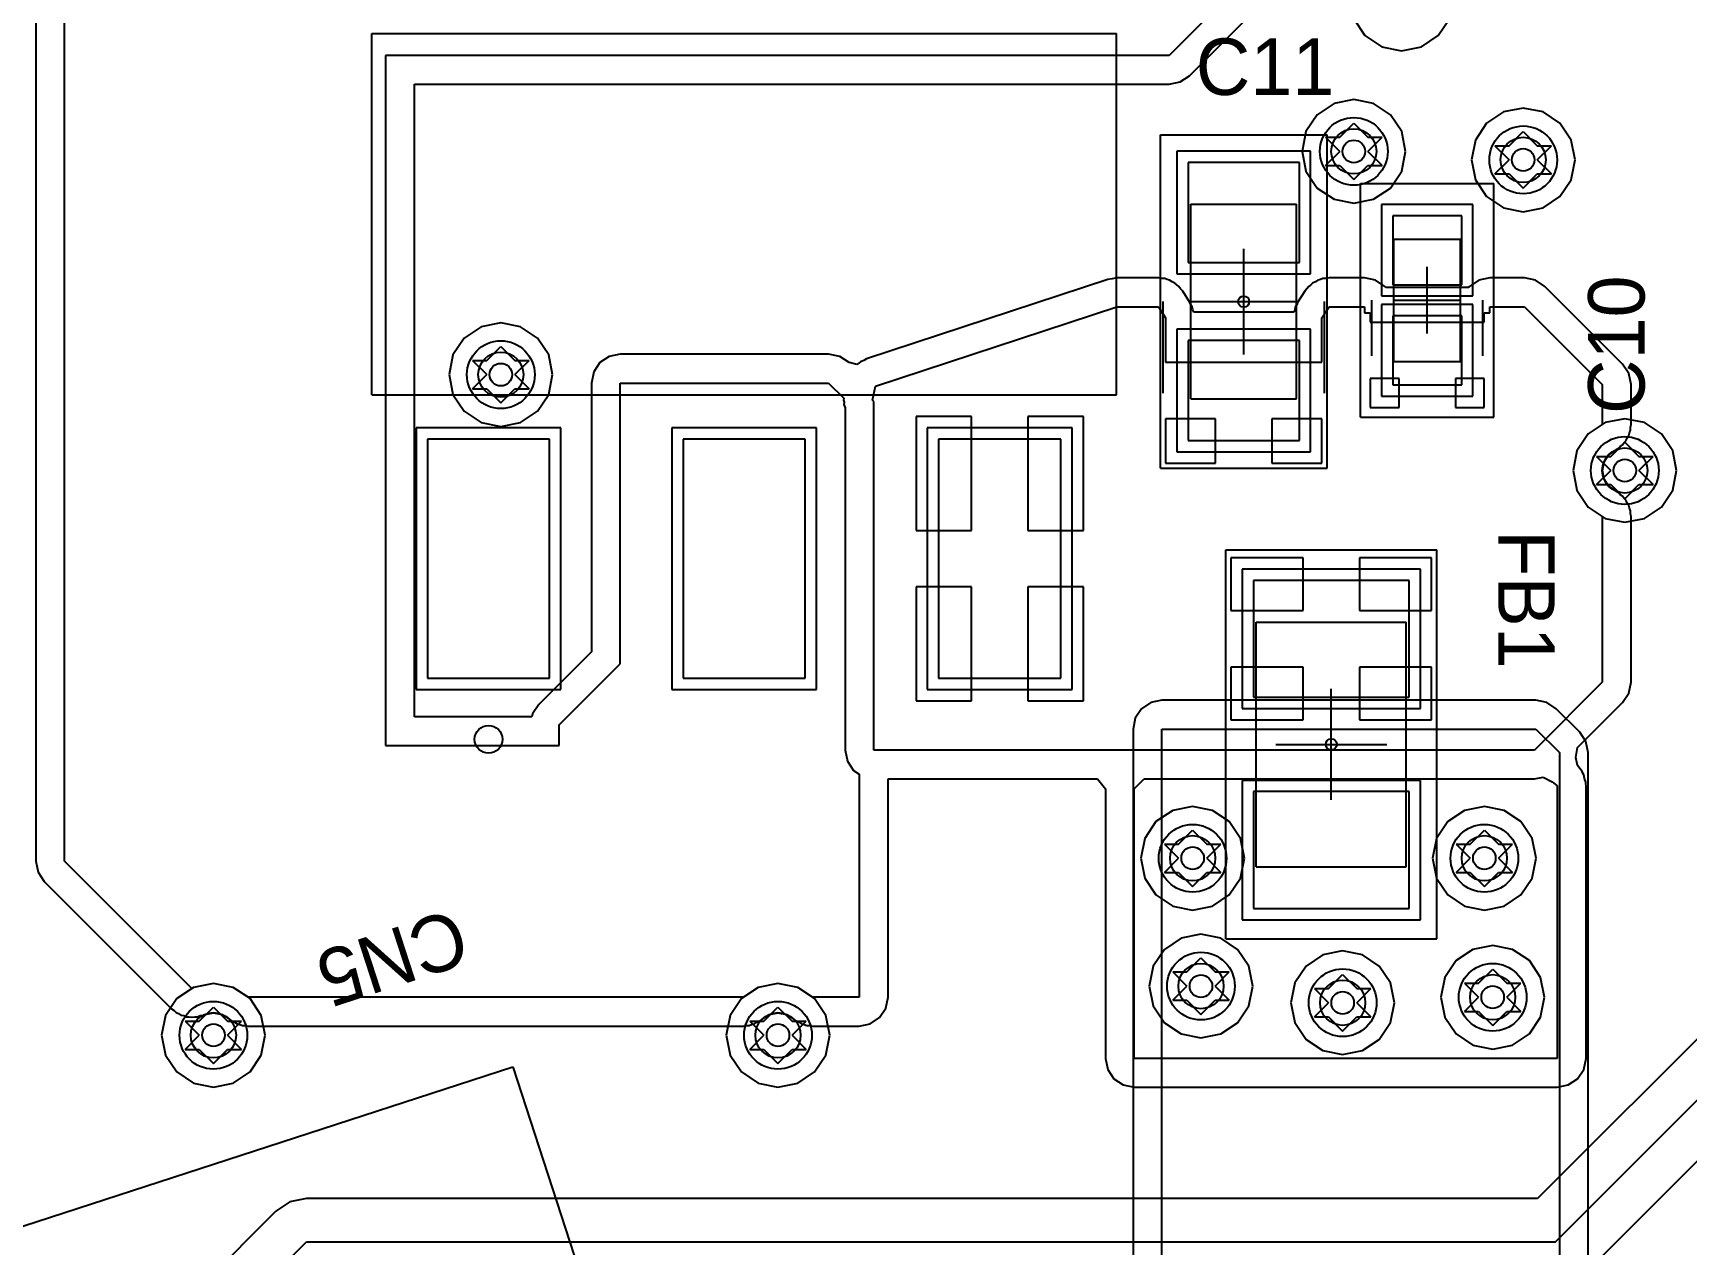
# Model space of a CAD drawing. Header units: millimetres. Extents: x 7.3 to 18.4, y 2.4 to 9.4.
# Drawn here: x 8.136 to 8.722, y 3.726 to 4.155 of the extents above; entities that cross this region are included whole.
import ezdxf

# ---------------------------------------------------------------- set-up
doc = ezdxf.new("R2010")
doc.units = ezdxf.units.MM
doc.header["$MEASUREMENT"] = 0
for name, color, linetype in [('BottomLayer', 5, 'Continuous'), ('BottomSolder', 6, 'Continuous'), ('DrillDrawing', 1, 'Continuous'), ('Mechanical1', 6, 'Continuous'), ('Mechanical13', 56, 'Continuous'), ('Mechanical15', 56, 'Continuous'), ('MidLayer1', 16, 'Continuous'), ('MidLayer2', 76, 'Continuous'), ('MultiLayer', 9, 'Continuous'), ('TopLayer', 1, 'Continuous'), ('TopOverlay', 2, 'Continuous'), ('TopPaste', 8, 'Continuous'), ('TopSolder', 216, 'Continuous'), ('ViaHoleLayer', 16, 'Continuous')]:
    doc.layers.add(name, color=color, linetype=linetype)

msp = doc.modelspace()

# ---------------------------------------------------------------- linework, layer by layer
at = {"layer": 'BottomLayer'}
for p, q in [((8.53987, 3.87963), (8.53391, 3.87565)), ((8.54689, 3.88103), (8.53987, 3.87963)), ((8.55391, 3.87963), (8.54689, 3.88103)), ((8.55987, 3.87565), (8.55391, 3.87963)), ((8.64321, 3.87963), (8.63726, 3.87565)), ((8.65024, 3.88103), (8.64321, 3.87963)), ((8.65726, 3.87963), (8.65024, 3.88103)), ((8.66321, 3.87565), (8.65726, 3.87963)), ((8.53391, 3.87565), (8.52993, 3.8697)), ((8.56385, 3.8697), (8.55987, 3.87565)), ((8.63726, 3.87565), (8.63328, 3.8697)), ((8.66719, 3.8697), (8.66321, 3.87565)), ((8.52993, 3.8697), (8.52854, 3.86268)), ((8.56524, 3.86268), (8.56385, 3.8697)), ((8.63328, 3.8697), (8.63188, 3.86268)), ((8.66859, 3.86268), (8.66719, 3.8697)), ((8.52854, 3.86268), (8.52993, 3.85565)), ((8.56385, 3.85565), (8.56524, 3.86268)), ((8.63188, 3.86268), (8.63328, 3.85565)), ((8.66719, 3.85565), (8.66859, 3.86268)), ((8.52993, 3.85565), (8.53391, 3.8497)), ((8.55987, 3.8497), (8.56385, 3.85565)), ((8.63328, 3.85565), (8.63726, 3.8497)), ((8.66321, 3.8497), (8.66719, 3.85565)), ((8.53391, 3.8497), (8.53987, 3.84572)), ((8.55391, 3.84572), (8.55987, 3.8497)), ((8.63726, 3.8497), (8.64321, 3.84572)), ((8.65726, 3.84572), (8.66321, 3.8497)), ((8.53987, 3.84572), (8.54689, 3.84432)), ((8.54689, 3.84432), (8.55391, 3.84572)), ((8.64321, 3.84572), (8.65024, 3.84432)), ((8.65024, 3.84432), (8.65726, 3.84572)), ((8.54282, 3.83436), (8.53687, 3.83038)), ((8.54984, 3.83575), (8.54282, 3.83436)), ((8.55687, 3.83436), (8.54984, 3.83575)), ((8.56282, 3.83038), (8.55687, 3.83436)), ((8.65319, 3.83182), (8.64617, 3.83042)), ((8.66021, 3.83042), (8.65319, 3.83182)), ((8.53687, 3.83038), (8.53289, 3.82442)), ((8.5668, 3.82442), (8.56282, 3.83038)), ((8.59302, 3.82845), (8.58706, 3.82447)), ((8.60004, 3.82985), (8.59302, 3.82845)), ((8.60706, 3.82845), (8.60004, 3.82985)), ((8.61302, 3.82447), (8.60706, 3.82845)), ((8.64021, 3.82644), (8.63623, 3.82049)), ((8.64617, 3.83042), (8.64021, 3.82644)), ((8.66617, 3.82644), (8.66021, 3.83042)), ((8.67014, 3.82049), (8.66617, 3.82644)), ((8.53289, 3.82442), (8.53149, 3.8174)), ((8.5682, 3.8174), (8.5668, 3.82442)), ((8.58706, 3.82447), (8.58308, 3.81852)), ((8.61699, 3.81852), (8.61302, 3.82447)), ((8.63623, 3.82049), (8.63484, 3.81346)), ((8.67154, 3.81346), (8.67014, 3.82049)), ((8.53149, 3.8174), (8.53289, 3.81038)), ((8.5668, 3.81038), (8.5682, 3.8174)), ((8.58308, 3.81852), (8.58169, 3.8115)), ((8.61839, 3.8115), (8.61699, 3.81852)), ((8.53289, 3.81038), (8.53687, 3.80442)), ((8.56282, 3.80442), (8.5668, 3.81038)), ((8.58169, 3.8115), (8.58308, 3.80447)), ((8.61699, 3.80447), (8.61839, 3.8115)), ((8.63484, 3.81346), (8.63623, 3.80644)), ((8.67014, 3.80644), (8.67154, 3.81346)), ((8.53687, 3.80442), (8.54282, 3.80045)), ((8.55687, 3.80045), (8.56282, 3.80442)), ((8.58308, 3.80447), (8.58706, 3.79852)), ((8.61302, 3.79852), (8.61699, 3.80447)), ((8.63623, 3.80644), (8.64021, 3.80049)), ((8.66617, 3.80049), (8.67014, 3.80644)), ((8.54282, 3.80045), (8.54984, 3.79905)), ((8.54984, 3.79905), (8.55687, 3.80045)), ((8.58706, 3.79852), (8.59302, 3.79454)), ((8.60706, 3.79454), (8.61302, 3.79852)), ((8.64021, 3.80049), (8.64617, 3.79651)), ((8.66021, 3.79651), (8.66617, 3.80049)), ((8.59302, 3.79454), (8.60004, 3.79314)), ((8.60004, 3.79314), (8.60706, 3.79454)), ((8.64617, 3.79651), (8.65319, 3.79511)), ((8.65319, 3.79511), (8.66021, 3.79651))]:
    msp.add_line(p, q, dxfattribs=at)
for centre in [(8.604, 4.113), (8.664, 4.11), (8.30181, 4.03394), (8.7, 4), (8.54689, 3.86268), (8.65024, 3.86268), (8.54984, 3.8174), (8.65319, 3.81346), (8.60004, 3.8115), (8.2, 3.8), (8.4, 3.8)]:
    msp.add_circle(centre, 0.008, dxfattribs=at)
at = {"layer": 'BottomSolder'}
for centre in [(8.604, 4.113), (8.664, 4.11), (8.30181, 4.03394), (8.7, 4), (8.54689, 3.86268), (8.65024, 3.86268), (8.54984, 3.8174), (8.60004, 3.8115), (8.65319, 3.81346), (8.2, 3.8), (8.4, 3.8)]:
    msp.add_circle(centre, 0.012, dxfattribs=at)
at = {"layer": 'DrillDrawing'}
for p, q in [((8.599, 4.118), (8.604, 4.123)), ((8.604, 4.123), (8.609, 4.118)), ((8.659, 4.115), (8.664, 4.12)), ((8.664, 4.12), (8.669, 4.115)), ((8.594, 4.118), (8.599, 4.113)), ((8.594, 4.118), (8.599, 4.118)), ((8.594, 4.108), (8.599, 4.113)), ((8.609, 4.118), (8.614, 4.118)), ((8.609, 4.113), (8.614, 4.118)), ((8.609, 4.113), (8.614, 4.108)), ((8.654, 4.115), (8.659, 4.11)), ((8.654, 4.115), (8.659, 4.115)), ((8.669, 4.115), (8.674, 4.115)), ((8.669, 4.11), (8.674, 4.115)), ((8.594, 4.108), (8.599, 4.108)), ((8.599, 4.108), (8.604, 4.103)), ((8.604, 4.103), (8.609, 4.108)), ((8.609, 4.108), (8.614, 4.108)), ((8.654, 4.105), (8.659, 4.11)), ((8.669, 4.11), (8.674, 4.105)), ((8.654, 4.105), (8.659, 4.105)), ((8.659, 4.105), (8.664, 4.1)), ((8.664, 4.1), (8.669, 4.105)), ((8.669, 4.105), (8.674, 4.105)), ((8.29681, 4.03894), (8.30181, 4.04394)), ((8.30181, 4.04394), (8.30681, 4.03894)), ((8.29181, 4.03894), (8.29681, 4.03394)), ((8.29181, 4.03894), (8.29681, 4.03894)), ((8.30681, 4.03894), (8.31181, 4.03894)), ((8.30681, 4.03394), (8.31181, 4.03894)), ((8.29181, 4.02894), (8.29681, 4.03394)), ((8.30681, 4.03394), (8.31181, 4.02894)), ((8.29181, 4.02894), (8.29681, 4.02894)), ((8.29681, 4.02894), (8.30181, 4.02394)), ((8.30181, 4.02394), (8.30681, 4.02894)), ((8.30681, 4.02894), (8.31181, 4.02894)), ((8.695, 4.005), (8.7, 4.01)), ((8.7, 4.01), (8.705, 4.005)), ((8.69, 4.005), (8.695, 4)), ((8.69, 4.005), (8.695, 4.005)), ((8.705, 4.005), (8.71, 4.005)), ((8.705, 4), (8.71, 4.005)), ((8.69, 3.995), (8.695, 4)), ((8.705, 4), (8.71, 3.995)), ((8.69, 3.995), (8.695, 3.995)), ((8.695, 3.995), (8.7, 3.99)), ((8.7, 3.99), (8.705, 3.995)), ((8.705, 3.995), (8.71, 3.995)), ((8.53689, 3.86768), (8.54189, 3.86268)), ((8.53689, 3.86768), (8.54189, 3.86768)), ((8.54189, 3.86768), (8.54689, 3.87268)), ((8.54689, 3.87268), (8.55189, 3.86768)), ((8.55189, 3.86768), (8.55689, 3.86768)), ((8.55189, 3.86268), (8.55689, 3.86768)), ((8.64024, 3.86768), (8.64524, 3.86268)), ((8.64024, 3.86768), (8.64524, 3.86768)), ((8.64524, 3.86768), (8.65024, 3.87268)), ((8.65024, 3.87268), (8.65524, 3.86768)), ((8.65524, 3.86768), (8.66024, 3.86768)), ((8.65524, 3.86268), (8.66024, 3.86768)), ((8.53689, 3.85768), (8.54189, 3.86268)), ((8.55189, 3.86268), (8.55689, 3.85768)), ((8.64024, 3.85768), (8.64524, 3.86268)), ((8.65524, 3.86268), (8.66024, 3.85768)), ((8.53689, 3.85768), (8.54189, 3.85768)), ((8.54189, 3.85768), (8.54689, 3.85268)), ((8.54689, 3.85268), (8.55189, 3.85768)), ((8.55189, 3.85768), (8.55689, 3.85768)), ((8.64024, 3.85768), (8.64524, 3.85768)), ((8.64524, 3.85768), (8.65024, 3.85268)), ((8.65024, 3.85268), (8.65524, 3.85768)), ((8.65524, 3.85768), (8.66024, 3.85768)), ((8.54484, 3.8224), (8.54984, 3.8274)), ((8.54984, 3.8274), (8.55484, 3.8224)), ((8.53984, 3.8224), (8.54484, 3.8174)), ((8.53984, 3.8224), (8.54484, 3.8224)), ((8.55484, 3.8224), (8.55984, 3.8224)), ((8.55484, 3.8174), (8.55984, 3.8224)), ((8.59504, 3.8165), (8.60004, 3.8215)), ((8.60004, 3.8215), (8.60504, 3.8165)), ((8.64819, 3.81846), (8.65319, 3.82346)), ((8.65319, 3.82346), (8.65819, 3.81846)), ((8.53984, 3.8124), (8.54484, 3.8174)), ((8.55484, 3.8174), (8.55984, 3.8124)), ((8.59004, 3.8165), (8.59504, 3.8115)), ((8.59004, 3.8165), (8.59504, 3.8165)), ((8.60504, 3.8165), (8.61004, 3.8165)), ((8.60504, 3.8115), (8.61004, 3.8165)), ((8.64319, 3.81846), (8.64819, 3.81346)), ((8.64319, 3.81846), (8.64819, 3.81846)), ((8.65819, 3.81846), (8.66319, 3.81846)), ((8.65819, 3.81346), (8.66319, 3.81846)), ((8.195, 3.805), (8.2, 3.81)), ((8.2, 3.81), (8.205, 3.805)), ((8.395, 3.805), (8.4, 3.81)), ((8.4, 3.81), (8.405, 3.805)), ((8.53984, 3.8124), (8.54484, 3.8124)), ((8.54484, 3.8124), (8.54984, 3.8074)), ((8.54984, 3.8074), (8.55484, 3.8124)), ((8.55484, 3.8124), (8.55984, 3.8124)), ((8.59004, 3.8065), (8.59504, 3.8115)), ((8.60504, 3.8115), (8.61004, 3.8065)), ((8.64319, 3.80846), (8.64819, 3.81346)), ((8.64319, 3.80846), (8.64819, 3.80846)), ((8.64819, 3.80846), (8.65319, 3.80346)), ((8.65319, 3.80346), (8.65819, 3.80846)), ((8.65819, 3.81346), (8.66319, 3.80846)), ((8.65819, 3.80846), (8.66319, 3.80846)), ((8.19, 3.805), (8.195, 3.8)), ((8.19, 3.805), (8.195, 3.805)), ((8.205, 3.805), (8.21, 3.805)), ((8.205, 3.8), (8.21, 3.805)), ((8.39, 3.805), (8.395, 3.8)), ((8.39, 3.805), (8.395, 3.805)), ((8.405, 3.805), (8.41, 3.805)), ((8.405, 3.8), (8.41, 3.805)), ((8.59004, 3.8065), (8.59504, 3.8065)), ((8.59504, 3.8065), (8.60004, 3.8015)), ((8.60004, 3.8015), (8.60504, 3.8065)), ((8.60504, 3.8065), (8.61004, 3.8065)), ((8.19, 3.795), (8.195, 3.8)), ((8.205, 3.8), (8.21, 3.795)), ((8.39, 3.795), (8.395, 3.8)), ((8.405, 3.8), (8.41, 3.795)), ((8.19, 3.795), (8.195, 3.795)), ((8.195, 3.795), (8.2, 3.79)), ((8.2, 3.79), (8.205, 3.795)), ((8.205, 3.795), (8.21, 3.795)), ((8.39, 3.795), (8.395, 3.795)), ((8.395, 3.795), (8.4, 3.79)), ((8.4, 3.79), (8.405, 3.795)), ((8.405, 3.795), (8.41, 3.795))]:
    msp.add_line(p, q, dxfattribs=at)
at = {"layer": 'Mechanical1'}
msp.add_circle((9.37681, 4.09921), 1.5748, dxfattribs=at)
at = {"layer": 'Mechanical13'}
for p, q in [((8.5463, 4.09427), (8.5837, 4.09427)), ((8.5463, 4.02537), (8.5463, 4.09427)), ((8.5837, 4.02537), (8.5837, 4.09427)), ((8.61819, 4.08194), (8.64181, 4.08194)), ((8.61819, 4.03863), (8.61819, 4.08194)), ((8.64181, 4.03863), (8.64181, 4.08194)), ((8.61819, 4.03863), (8.64181, 4.03863)), ((8.5463, 4.02537), (8.5837, 4.02537)), ((8.56943, 3.94631), (8.62257, 3.94631)), ((8.56943, 3.85969), (8.56943, 3.94631)), ((8.62257, 3.85969), (8.62257, 3.94631)), ((8.56943, 3.85969), (8.62257, 3.85969))]:
    msp.add_line(p, q, dxfattribs=at)
at = {"layer": 'Mechanical15'}
for p, q in [((8.53547, 4.11888), (8.59453, 4.11888)), ((8.53547, 4.00077), (8.53547, 4.11888)), ((8.59453, 4.00077), (8.59453, 4.11888)), ((8.60638, 4.10162), (8.65362, 4.10162)), ((8.60638, 4.01894), (8.60638, 4.10162)), ((8.65362, 4.01894), (8.65362, 4.10162)), ((8.565, 4.04112), (8.565, 4.07852)), ((8.63, 4.04847), (8.63, 4.07209)), ((8.61819, 4.06028), (8.64181, 4.06028)), ((8.5463, 4.05982), (8.5837, 4.05982)), ((8.60638, 4.01894), (8.65362, 4.01894)), ((8.53547, 4.00077), (8.59453, 4.00077)), ((8.5586, 3.9719), (8.6334, 3.9719)), ((8.5586, 3.8341), (8.5586, 3.9719)), ((8.6334, 3.8341), (8.6334, 3.9719)), ((8.596, 3.88332), (8.596, 3.92269)), ((8.57631, 3.903), (8.61568, 3.903)), ((8.5586, 3.8341), (8.6334, 3.8341))]:
    msp.add_line(p, q, dxfattribs=at)
at = {"layer": 'MidLayer1'}
for p, q in [((8.53987, 3.87963), (8.53391, 3.87565)), ((8.54689, 3.88103), (8.53987, 3.87963)), ((8.55391, 3.87963), (8.54689, 3.88103)), ((8.55987, 3.87565), (8.55391, 3.87963)), ((8.64321, 3.87963), (8.63726, 3.87565)), ((8.65024, 3.88103), (8.64321, 3.87963)), ((8.65726, 3.87963), (8.65024, 3.88103)), ((8.66321, 3.87565), (8.65726, 3.87963)), ((8.53391, 3.87565), (8.52993, 3.8697)), ((8.56385, 3.8697), (8.55987, 3.87565)), ((8.63726, 3.87565), (8.63328, 3.8697)), ((8.66719, 3.8697), (8.66321, 3.87565)), ((8.52993, 3.8697), (8.52854, 3.86268)), ((8.56524, 3.86268), (8.56385, 3.8697)), ((8.63328, 3.8697), (8.63188, 3.86268)), ((8.66859, 3.86268), (8.66719, 3.8697)), ((8.52854, 3.86268), (8.52993, 3.85565)), ((8.56385, 3.85565), (8.56524, 3.86268)), ((8.63188, 3.86268), (8.63328, 3.85565)), ((8.66719, 3.85565), (8.66859, 3.86268)), ((8.52993, 3.85565), (8.53391, 3.8497)), ((8.55987, 3.8497), (8.56385, 3.85565)), ((8.63328, 3.85565), (8.63726, 3.8497)), ((8.66321, 3.8497), (8.66719, 3.85565)), ((8.53391, 3.8497), (8.53987, 3.84572)), ((8.55391, 3.84572), (8.55987, 3.8497)), ((8.63726, 3.8497), (8.64321, 3.84572)), ((8.65726, 3.84572), (8.66321, 3.8497)), ((8.53987, 3.84572), (8.54689, 3.84432)), ((8.54689, 3.84432), (8.55391, 3.84572)), ((8.64321, 3.84572), (8.65024, 3.84432)), ((8.65024, 3.84432), (8.65726, 3.84572)), ((8.54282, 3.83436), (8.53687, 3.83038)), ((8.54984, 3.83575), (8.54282, 3.83436)), ((8.55687, 3.83436), (8.54984, 3.83575)), ((8.56282, 3.83038), (8.55687, 3.83436)), ((8.65319, 3.83182), (8.64617, 3.83042)), ((8.66021, 3.83042), (8.65319, 3.83182)), ((8.53687, 3.83038), (8.53289, 3.82442)), ((8.5668, 3.82442), (8.56282, 3.83038)), ((8.59302, 3.82845), (8.58706, 3.82447)), ((8.60004, 3.82985), (8.59302, 3.82845)), ((8.60706, 3.82845), (8.60004, 3.82985)), ((8.61302, 3.82447), (8.60706, 3.82845)), ((8.64021, 3.82644), (8.63623, 3.82049)), ((8.64617, 3.83042), (8.64021, 3.82644)), ((8.66617, 3.82644), (8.66021, 3.83042)), ((8.67014, 3.82049), (8.66617, 3.82644)), ((8.53289, 3.82442), (8.53149, 3.8174)), ((8.5682, 3.8174), (8.5668, 3.82442)), ((8.58706, 3.82447), (8.58308, 3.81852)), ((8.61699, 3.81852), (8.61302, 3.82447)), ((8.63623, 3.82049), (8.63484, 3.81346)), ((8.67154, 3.81346), (8.67014, 3.82049)), ((8.53149, 3.8174), (8.53289, 3.81038)), ((8.5668, 3.81038), (8.5682, 3.8174)), ((8.58308, 3.81852), (8.58169, 3.8115)), ((8.61839, 3.8115), (8.61699, 3.81852)), ((8.53289, 3.81038), (8.53687, 3.80442)), ((8.56282, 3.80442), (8.5668, 3.81038)), ((8.58169, 3.8115), (8.58308, 3.80447)), ((8.61699, 3.80447), (8.61839, 3.8115)), ((8.63484, 3.81346), (8.63623, 3.80644)), ((8.67014, 3.80644), (8.67154, 3.81346)), ((8.53687, 3.80442), (8.54282, 3.80045)), ((8.55687, 3.80045), (8.56282, 3.80442)), ((8.58308, 3.80447), (8.58706, 3.79852)), ((8.61302, 3.79852), (8.61699, 3.80447)), ((8.63623, 3.80644), (8.64021, 3.80049)), ((8.66617, 3.80049), (8.67014, 3.80644)), ((8.54282, 3.80045), (8.54984, 3.79905)), ((8.54984, 3.79905), (8.55687, 3.80045)), ((8.58706, 3.79852), (8.59302, 3.79454)), ((8.60706, 3.79454), (8.61302, 3.79852)), ((8.64021, 3.80049), (8.64617, 3.79651)), ((8.66021, 3.79651), (8.66617, 3.80049)), ((8.59302, 3.79454), (8.60004, 3.79314)), ((8.60004, 3.79314), (8.60706, 3.79454)), ((8.64617, 3.79651), (8.65319, 3.79511)), ((8.65319, 3.79511), (8.66021, 3.79651))]:
    msp.add_line(p, q, dxfattribs=at)
for centre in [(8.604, 4.113), (8.664, 4.11), (8.30181, 4.03394), (8.7, 4), (8.54689, 3.86268), (8.65024, 3.86268), (8.54984, 3.8174), (8.65319, 3.81346), (8.60004, 3.8115), (8.2, 3.8), (8.4, 3.8)]:
    msp.add_circle(centre, 0.008, dxfattribs=at)
at = {"layer": 'MidLayer2'}
for p, q in [((8.60397, 4.15998), (8.60794, 4.15402)), ((8.6339, 4.15402), (8.63788, 4.15998)), ((8.60794, 4.15402), (8.6139, 4.15004)), ((8.62794, 4.15004), (8.6339, 4.15402)), ((8.6139, 4.15004), (8.62092, 4.14865)), ((8.62092, 4.14865), (8.62794, 4.15004)), ((8.604, 4.13135), (8.59698, 4.12996)), ((8.61102, 4.12996), (8.604, 4.13135)), ((8.59102, 4.12598), (8.58704, 4.12002)), ((8.59698, 4.12996), (8.59102, 4.12598)), ((8.61698, 4.12598), (8.61102, 4.12996)), ((8.62096, 4.12002), (8.61698, 4.12598)), ((8.65698, 4.12696), (8.65102, 4.12298)), ((8.664, 4.12835), (8.65698, 4.12696)), ((8.67102, 4.12696), (8.664, 4.12835)), ((8.67698, 4.12298), (8.67102, 4.12696)), ((8.58704, 4.12002), (8.58565, 4.113)), ((8.62235, 4.113), (8.62096, 4.12002)), ((8.65102, 4.12298), (8.64704, 4.11702)), ((8.68096, 4.11702), (8.67698, 4.12298)), ((8.58565, 4.113), (8.58704, 4.10598)), ((8.62096, 4.10598), (8.62235, 4.113)), ((8.64704, 4.11702), (8.64565, 4.11)), ((8.68235, 4.11), (8.68096, 4.11702)), ((8.64565, 4.11), (8.64704, 4.10298)), ((8.68096, 4.10298), (8.68235, 4.11)), ((8.58704, 4.10598), (8.59102, 4.10002)), ((8.61698, 4.10002), (8.62096, 4.10598)), ((8.64704, 4.10298), (8.65102, 4.09702)), ((8.67698, 4.09702), (8.68096, 4.10298)), ((8.59102, 4.10002), (8.59698, 4.09604)), ((8.59698, 4.09604), (8.604, 4.09465)), ((8.604, 4.09465), (8.61102, 4.09604)), ((8.61102, 4.09604), (8.61698, 4.10002)), ((8.65102, 4.09702), (8.65698, 4.09304)), ((8.67102, 4.09304), (8.67698, 4.09702)), ((8.65698, 4.09304), (8.664, 4.09165)), ((8.664, 4.09165), (8.67102, 4.09304)), ((8.29479, 4.05089), (8.28883, 4.04691)), ((8.30181, 4.05229), (8.29479, 4.05089)), ((8.30883, 4.05089), (8.30181, 4.05229)), ((8.31479, 4.04691), (8.30883, 4.05089)), ((8.28883, 4.04691), (8.28486, 4.04096)), ((8.31877, 4.04096), (8.31479, 4.04691)), ((8.28486, 4.04096), (8.28346, 4.03394)), ((8.32016, 4.03394), (8.31877, 4.04096)), ((8.28346, 4.03394), (8.28486, 4.02691)), ((8.31877, 4.02691), (8.32016, 4.03394)), ((8.28486, 4.02691), (8.28883, 4.02096)), ((8.31479, 4.02096), (8.31877, 4.02691)), ((8.28883, 4.02096), (8.29479, 4.01698)), ((8.30883, 4.01698), (8.31479, 4.02096)), ((8.29479, 4.01698), (8.30181, 4.01558)), ((8.30181, 4.01558), (8.30883, 4.01698)), ((8.69298, 4.01696), (8.68702, 4.01298)), ((8.7, 4.01835), (8.69298, 4.01696)), ((8.70702, 4.01696), (8.7, 4.01835)), ((8.71298, 4.01298), (8.70702, 4.01696)), ((8.68702, 4.01298), (8.68304, 4.00702)), ((8.71696, 4.00702), (8.71298, 4.01298)), ((8.68304, 4.00702), (8.68165, 4)), ((8.71835, 4), (8.71696, 4.00702)), ((8.68165, 4), (8.68304, 3.99298)), ((8.71696, 3.99298), (8.71835, 4)), ((8.68304, 3.99298), (8.68702, 3.98702)), ((8.71298, 3.98702), (8.71696, 3.99298)), ((8.68702, 3.98702), (8.69298, 3.98304)), ((8.70702, 3.98304), (8.71298, 3.98702)), ((8.69298, 3.98304), (8.7, 3.98165)), ((8.7, 3.98165), (8.70702, 3.98304)), ((8.52877, 3.91563), (8.52656, 3.91232)), ((8.53208, 3.91784), (8.52877, 3.91563)), ((8.53598, 3.91861), (8.53208, 3.91784)), ((8.66847, 3.91861), (8.53598, 3.91861)), ((8.67237, 3.91784), (8.66847, 3.91861)), ((8.67568, 3.91563), (8.67237, 3.91784)), ((8.68402, 3.90729), (8.67568, 3.91563)), ((8.52656, 3.91232), (8.52578, 3.90842)), ((8.52578, 3.90842), (8.52578, 3.6692)), ((8.53598, 3.66502), (8.53598, 3.90842)), ((8.53598, 3.90842), (8.66847, 3.90842)), ((8.66847, 3.90842), (8.67681, 3.90008)), ((8.68623, 3.90398), (8.68402, 3.90729)), ((8.68701, 3.90008), (8.68623, 3.90398)), ((8.67681, 3.90008), (8.67681, 3.665)), ((8.68701, 3.6752), (8.68701, 3.90008)), ((8.19298, 3.81696), (8.18702, 3.81298)), ((8.2, 3.81835), (8.19298, 3.81696)), ((8.20702, 3.81696), (8.2, 3.81835)), ((8.21298, 3.81298), (8.20702, 3.81696)), ((8.39298, 3.81696), (8.38702, 3.81298)), ((8.4, 3.81835), (8.39298, 3.81696)), ((8.40702, 3.81696), (8.4, 3.81835)), ((8.41298, 3.81298), (8.40702, 3.81696)), ((8.18702, 3.81298), (8.18304, 3.80702)), ((8.21696, 3.80702), (8.21298, 3.81298)), ((8.38702, 3.81298), (8.38304, 3.80702)), ((8.41696, 3.80702), (8.41298, 3.81298)), ((8.18304, 3.80702), (8.18165, 3.8)), ((8.21835, 3.8), (8.21696, 3.80702)), ((8.38304, 3.80702), (8.38165, 3.8)), ((8.41835, 3.8), (8.41696, 3.80702)), ((8.18165, 3.8), (8.18304, 3.79298)), ((8.21696, 3.79298), (8.21835, 3.8)), ((8.38165, 3.8), (8.38304, 3.79298)), ((8.41696, 3.79298), (8.41835, 3.8)), ((8.18304, 3.79298), (8.18702, 3.78702)), ((8.21298, 3.78702), (8.21696, 3.79298)), ((8.38304, 3.79298), (8.38702, 3.78702)), ((8.41298, 3.78702), (8.41696, 3.79298)), ((8.18702, 3.78702), (8.19298, 3.78304)), ((8.20702, 3.78304), (8.21298, 3.78702)), ((8.38702, 3.78702), (8.39298, 3.78304)), ((8.40702, 3.78304), (8.41298, 3.78702)), ((8.19298, 3.78304), (8.2, 3.78165)), ((8.2, 3.78165), (8.20702, 3.78304)), ((8.39298, 3.78304), (8.4, 3.78165)), ((8.4, 3.78165), (8.40702, 3.78304))]:
    msp.add_line(p, q, dxfattribs=at)
for centre in [(8.604, 4.113), (8.664, 4.11), (8.30181, 4.03394), (8.7, 4), (8.54689, 3.86268), (8.65024, 3.86268), (8.54984, 3.8174), (8.65319, 3.81346), (8.60004, 3.8115), (8.2, 3.8), (8.4, 3.8)]:
    msp.add_circle(centre, 0.008, dxfattribs=at)
at = {"layer": 'MultiLayer'}
for centre in [(8.604, 4.113), (8.664, 4.11), (8.30181, 4.03394), (8.7, 4), (8.54689, 3.86268), (8.65024, 3.86268), (8.54984, 3.8174), (8.65319, 3.81346), (8.60004, 3.8115), (8.2, 3.8), (8.4, 3.8)]:
    msp.add_circle(centre, 0.008, dxfattribs=at)
at = {"layer": 'TopLayer'}
for p, q in [((8.13709, 4.416), (8.13709, 3.86169)), ((8.14728, 3.86169), (8.14728, 4.416)), ((8.582, 4.19041), (8.53859, 4.147)), ((8.5458, 4.13979), (8.58921, 4.1832)), ((8.53859, 4.147), (8.261, 4.147)), ((8.261, 4.147), (8.261, 3.90257)), ((8.2712, 3.91277), (8.2712, 4.1368)), ((8.2712, 4.1368), (8.53859, 4.1368)), ((8.53859, 4.1368), (8.5425, 4.13758)), ((8.5425, 4.13758), (8.5458, 4.13979)), ((8.58469, 4.10904), (8.54532, 4.10904)), ((8.54532, 4.10904), (8.54532, 4.0736)), ((8.58469, 4.0736), (8.58469, 4.10904)), ((8.6422, 4.0902), (8.6178, 4.0902)), ((8.6178, 4.0902), (8.6178, 4.0658)), ((8.6422, 4.0658), (8.6422, 4.0902)), ((8.54532, 4.0736), (8.58469, 4.0736)), ((8.5168, 4.06768), (8.43141, 4.0395)), ((8.51841, 4.06788), (8.5168, 4.06768)), ((8.52, 4.0682), (8.51841, 4.06788)), ((8.5348, 4.0682), (8.52, 4.0682)), ((8.53589, 4.06798), (8.5348, 4.0682)), ((8.537, 4.06795), (8.53589, 4.06798)), ((8.53782, 4.06759), (8.537, 4.06795)), ((8.5387, 4.06742), (8.53782, 4.06759)), ((8.53962, 4.0668), (8.5387, 4.06742)), ((8.54064, 4.06635), (8.53962, 4.0668)), ((8.54126, 4.06571), (8.54064, 4.06635)), ((8.58936, 4.06635), (8.58874, 4.06571)), ((8.59038, 4.0668), (8.58936, 4.06635)), ((8.5913, 4.06742), (8.59038, 4.0668)), ((8.59218, 4.06759), (8.5913, 4.06742)), ((8.593, 4.06795), (8.59218, 4.06759)), ((8.59411, 4.06798), (8.593, 4.06795)), ((8.5952, 4.0682), (8.59411, 4.06798)), ((8.6078, 4.0682), (8.5952, 4.0682)), ((8.6117, 4.06742), (8.6078, 4.0682)), ((8.615, 4.06521), (8.6117, 4.06742)), ((8.6483, 4.06742), (8.645, 4.06521)), ((8.6522, 4.0682), (8.6483, 4.06742)), ((8.66447, 4.0682), (8.6522, 4.0682)), ((8.66837, 4.06742), (8.66447, 4.0682)), ((8.67168, 4.06521), (8.66837, 4.06742)), ((8.542, 4.06521), (8.54126, 4.06571)), ((8.54262, 4.06428), (8.542, 4.06521)), ((8.54339, 4.06348), (8.54262, 4.06428)), ((8.54591, 4.05952), (8.54339, 4.06348)), ((8.58661, 4.06348), (8.58409, 4.05952)), ((8.58738, 4.06428), (8.58661, 4.06348)), ((8.588, 4.06521), (8.58738, 4.06428)), ((8.58874, 4.06571), (8.588, 4.06521)), ((8.6153, 4.06477), (8.615, 4.06521)), ((8.6447, 4.06477), (8.6153, 4.06477)), ((8.6178, 4.0658), (8.6422, 4.0658)), ((8.645, 4.06521), (8.6447, 4.06477)), ((8.69921, 4.03768), (8.67168, 4.06521)), ((8.4346, 4.02982), (8.52, 4.058)), ((8.52, 4.058), (8.5348, 4.058)), ((8.5348, 4.058), (8.53731, 4.05404)), ((8.54624, 4.05869), (8.54591, 4.05952)), ((8.54673, 4.05795), (8.54624, 4.05869)), ((8.54695, 4.05685), (8.54673, 4.05795)), ((8.54727, 4.05604), (8.54695, 4.05685)), ((8.58273, 4.05604), (8.54727, 4.05604)), ((8.58305, 4.05685), (8.58273, 4.05604)), ((8.58327, 4.05795), (8.58305, 4.05685)), ((8.58376, 4.05869), (8.58327, 4.05795)), ((8.58409, 4.05952), (8.58376, 4.05869)), ((8.59269, 4.05404), (8.5952, 4.058)), ((8.5952, 4.058), (8.6078, 4.058)), ((8.6078, 4.058), (8.6078, 4.0558)), ((8.6078, 4.0558), (8.6098, 4.0558)), ((8.6098, 4.0558), (8.6098, 4.05257)), ((8.6422, 4.05477), (8.6178, 4.05477)), ((8.6178, 4.05477), (8.6178, 4.03036)), ((8.6422, 4.03036), (8.6422, 4.05477)), ((8.6502, 4.05257), (8.6502, 4.0558)), ((8.6502, 4.0558), (8.6522, 4.0558)), ((8.6522, 4.0558), (8.6522, 4.058)), ((8.6522, 4.058), (8.66447, 4.058)), ((8.66447, 4.058), (8.692, 4.03047)), ((8.53731, 4.05404), (8.53731, 4.053)), ((8.53731, 4.053), (8.53731, 4.03833)), ((8.59268, 4.053), (8.59269, 4.05404)), ((8.59268, 4.03833), (8.59268, 4.053)), ((8.6098, 4.05257), (8.63, 4.05257)), ((8.63, 4.05257), (8.6502, 4.05257)), ((8.58469, 4.04604), (8.54532, 4.04604)), ((8.54532, 4.04604), (8.54532, 4.01061)), ((8.58469, 4.01061), (8.58469, 4.04604)), ((8.33692, 4.03819), (8.33471, 4.03489)), ((8.34023, 4.0404), (8.33692, 4.03819)), ((8.34413, 4.04118), (8.34023, 4.0404)), ((8.41795, 4.04118), (8.34413, 4.04118)), ((8.42185, 4.0404), (8.41795, 4.04118)), ((8.42516, 4.03819), (8.42185, 4.0404)), ((8.42795, 4.03754), (8.42516, 4.03819)), ((8.42866, 4.03795), (8.42795, 4.03754)), ((8.42925, 4.0385), (8.42866, 4.03795)), ((8.43037, 4.03892), (8.42925, 4.0385)), ((8.43141, 4.0395), (8.43037, 4.03892)), ((8.53731, 4.03833), (8.565, 4.03833)), ((8.565, 4.03833), (8.59268, 4.03833)), ((8.70142, 4.03437), (8.69921, 4.03768)), ((8.33471, 4.03489), (8.33394, 4.03098)), ((8.33394, 4.03098), (8.33394, 3.9358)), ((8.34413, 3.93157), (8.34413, 4.03098)), ((8.34413, 4.03098), (8.41795, 4.03098)), ((8.41795, 4.03098), (8.42337, 4.02557)), ((8.62, 4.03257), (8.6098, 4.03257)), ((8.6098, 4.03257), (8.6098, 4.02236)), ((8.62, 4.02236), (8.62, 4.03257)), ((8.6502, 4.03257), (8.64, 4.03257)), ((8.64, 4.03257), (8.64, 4.02236)), ((8.6502, 4.02236), (8.6502, 4.03257)), ((8.7022, 4.03047), (8.70142, 4.03437)), ((8.42337, 4.02557), (8.42325, 4.02496)), ((8.43345, 4.02496), (8.4346, 4.02982)), ((8.6178, 4.03036), (8.6422, 4.03036)), ((8.692, 4.03047), (8.692, 4.0163)), ((8.7022, 4.0163), (8.7022, 4.03047)), ((8.42325, 4.02496), (8.42341, 4.02416)), ((8.42341, 4.02416), (8.42338, 4.02334)), ((8.42338, 4.02334), (8.42379, 4.02222)), ((8.42379, 4.02222), (8.4238, 4.02217)), ((8.4238, 4.02217), (8.4238, 3.901)), ((8.434, 4.0244), (8.43345, 4.02496)), ((8.434, 3.901), (8.434, 4.0244)), ((8.6098, 4.02236), (8.62, 4.02236)), ((8.64, 4.02236), (8.6502, 4.02236)), ((8.46855, 4.0191), (8.4489, 4.0191)), ((8.4489, 4.0191), (8.4489, 3.97878)), ((8.46855, 3.97878), (8.46855, 4.0191)), ((8.5082, 4.0191), (8.48855, 4.0191)), ((8.48855, 4.0191), (8.48855, 3.97878)), ((8.5082, 3.97878), (8.5082, 4.0191)), ((8.555, 4.01833), (8.53731, 4.01833)), ((8.53731, 4.01833), (8.53731, 4.00261)), ((8.555, 4.00261), (8.555, 4.01833)), ((8.59268, 4.01833), (8.575, 4.01833)), ((8.575, 4.01833), (8.575, 4.00261)), ((8.59268, 4.00261), (8.59268, 4.01833)), ((8.692, 4.0163), (8.68702, 4.01298)), ((8.70142, 4.0124), (8.70162, 4.01339)), ((8.70162, 4.01339), (8.702, 4.01431)), ((8.702, 4.01532), (8.7022, 4.0163)), ((8.702, 4.01431), (8.702, 4.01532)), ((8.2758, 4.0111), (8.2758, 3.92645)), ((8.3191, 4.0111), (8.2758, 4.0111)), ((8.3191, 3.92645), (8.3191, 4.0111)), ((8.36635, 4.0111), (8.36635, 3.92645)), ((8.40965, 4.0111), (8.36635, 4.0111)), ((8.40965, 3.92645), (8.40965, 4.0111)), ((8.4569, 4.0111), (8.4569, 3.92645)), ((8.5002, 4.0111), (8.4569, 4.0111)), ((8.5002, 3.92645), (8.5002, 4.0111)), ((8.54532, 4.01061), (8.58469, 4.01061)), ((8.68702, 4.01298), (8.68304, 4.00702)), ((8.69437, 4.00563), (8.69766, 4.00783)), ((8.69766, 4.00783), (8.69837, 4.00854)), ((8.69837, 4.00854), (8.69921, 4.00909)), ((8.69921, 4.00909), (8.69977, 4.00993)), ((8.69977, 4.00993), (8.70048, 4.01064)), ((8.70048, 4.01064), (8.70086, 4.01157)), ((8.70086, 4.01157), (8.70142, 4.0124)), ((8.53731, 4.00261), (8.555, 4.00261)), ((8.575, 4.00261), (8.59268, 4.00261)), ((8.68304, 4.00702), (8.68165, 4)), ((8.69204, 4), (8.69265, 4.00305)), ((8.69265, 4.00305), (8.69437, 4.00563)), ((8.68165, 4), (8.68304, 3.99298)), ((8.69265, 3.99695), (8.69204, 4)), ((8.69437, 3.99437), (8.69265, 3.99695)), ((8.68304, 3.99298), (8.68702, 3.98702)), ((8.69766, 3.99217), (8.69437, 3.99437)), ((8.69837, 3.99146), (8.69766, 3.99217)), ((8.69921, 3.99091), (8.69837, 3.99146)), ((8.69977, 3.99007), (8.69921, 3.99091)), ((8.70048, 3.98936), (8.69977, 3.99007)), ((8.68702, 3.98702), (8.692, 3.9837)), ((8.70086, 3.98843), (8.70048, 3.98936)), ((8.70142, 3.9876), (8.70086, 3.98843)), ((8.70162, 3.98661), (8.70142, 3.9876)), ((8.702, 3.98569), (8.70162, 3.98661)), ((8.702, 3.98468), (8.702, 3.98569)), ((8.7022, 3.9837), (8.702, 3.98468)), ((8.4489, 3.97878), (8.46855, 3.97878)), ((8.48855, 3.97878), (8.5082, 3.97878)), ((8.692, 3.9837), (8.692, 3.925)), ((8.7022, 3.925), (8.7022, 3.9837)), ((8.67544, 3.72685), (8.92287, 3.97429)), ((8.586, 3.96907), (8.56044, 3.96907)), ((8.56044, 3.96907), (8.56044, 3.9504)), ((8.586, 3.9504), (8.586, 3.96907)), ((8.63156, 3.96907), (8.606, 3.96907)), ((8.606, 3.96907), (8.606, 3.9504)), ((8.63156, 3.9504), (8.63156, 3.96907)), ((8.62356, 3.96107), (8.56844, 3.96107)), ((8.56844, 3.96107), (8.56844, 3.91973)), ((8.62356, 3.91973), (8.62356, 3.96107)), ((8.46855, 3.95878), (8.4489, 3.95878)), ((8.4489, 3.95878), (8.4489, 3.91845)), ((8.46855, 3.91845), (8.46855, 3.95878)), ((8.5082, 3.95878), (8.48855, 3.95878)), ((8.48855, 3.95878), (8.48855, 3.91845)), ((8.5082, 3.91845), (8.5082, 3.95878)), ((8.88592, 3.95897), (8.6691, 3.74214)), ((8.56044, 3.9504), (8.586, 3.9504)), ((8.606, 3.9504), (8.63156, 3.9504)), ((8.68625, 3.71604), (8.90755, 3.93734)), ((8.33394, 3.9358), (8.32189, 3.92375)), ((8.3291, 3.91654), (8.34413, 3.93157)), ((8.2758, 3.92645), (8.3191, 3.92645)), ((8.36635, 3.92645), (8.40965, 3.92645)), ((8.4569, 3.92645), (8.5002, 3.92645)), ((8.586, 3.9304), (8.56044, 3.9304)), ((8.56044, 3.9304), (8.56044, 3.91173)), ((8.586, 3.91173), (8.586, 3.9304)), ((8.63156, 3.9304), (8.606, 3.9304)), ((8.606, 3.9304), (8.606, 3.91173)), ((8.63156, 3.91173), (8.63156, 3.9304)), ((8.3218, 3.92366), (8.31527, 3.91713)), ((8.32186, 3.9237), (8.3218, 3.92366)), ((8.32189, 3.92375), (8.32186, 3.9237)), ((8.56844, 3.91973), (8.62356, 3.91973)), ((8.692, 3.925), (8.668, 3.901)), ((8.69921, 3.91779), (8.70142, 3.9211)), ((8.70142, 3.9211), (8.7022, 3.925)), ((8.31306, 3.91382), (8.31285, 3.91277)), ((8.31527, 3.91713), (8.31306, 3.91382)), ((8.32248, 3.90992), (8.32901, 3.91645)), ((8.32901, 3.91645), (8.3291, 3.91645)), ((8.3291, 3.91645), (8.3291, 3.91654)), ((8.4489, 3.91845), (8.46855, 3.91845)), ((8.48855, 3.91845), (8.5082, 3.91845)), ((8.68327, 3.90185), (8.69921, 3.91779)), ((8.31285, 3.91277), (8.2712, 3.91277)), ((8.32248, 3.90257), (8.32248, 3.90992)), ((8.56044, 3.91173), (8.586, 3.91173)), ((8.606, 3.91173), (8.63156, 3.91173)), ((8.261, 3.90257), (8.32248, 3.90257)), ((8.4238, 3.901), (8.42458, 3.8971)), ((8.42458, 3.8971), (8.42679, 3.89379)), ((8.668, 3.901), (8.434, 3.901)), ((8.68266, 3.89838), (8.68327, 3.90185)), ((8.68327, 3.89556), (8.68266, 3.89838)), ((8.42679, 3.89379), (8.42878, 3.89246)), ((8.42878, 3.89246), (8.42878, 3.81346)), ((8.43898, 3.81346), (8.43898, 3.8908)), ((8.43898, 3.8908), (8.51314, 3.8908)), ((8.51314, 3.8908), (8.51602, 3.88728)), ((8.52622, 3.88728), (8.52974, 3.8908)), ((8.52974, 3.8908), (8.668, 3.8908)), ((8.668, 3.8908), (8.67106, 3.89141)), ((8.67106, 3.89141), (8.67423, 3.88977)), ((8.68403, 3.89442), (8.68327, 3.89556)), ((8.68492, 3.89339), (8.68403, 3.89442)), ((8.68513, 3.89278), (8.68492, 3.89339)), ((8.68548, 3.89225), (8.68513, 3.89278)), ((8.68575, 3.89091), (8.68548, 3.89225)), ((8.68618, 3.88962), (8.68575, 3.89091)), ((8.51602, 3.88728), (8.51602, 3.79181)), ((8.52622, 3.79181), (8.52622, 3.88728)), ((8.62356, 3.88627), (8.56844, 3.88627)), ((8.56844, 3.88627), (8.56844, 3.84493)), ((8.62356, 3.84493), (8.62356, 3.88627)), ((8.67423, 3.88977), (8.67606, 3.88835)), ((8.67606, 3.88835), (8.67606, 3.79181)), ((8.68613, 3.88898), (8.68618, 3.88962)), ((8.68626, 3.88835), (8.68613, 3.88898)), ((8.68626, 3.79181), (8.68626, 3.88835)), ((8.13709, 3.86169), (8.13786, 3.85779)), ((8.1924, 3.81657), (8.14728, 3.86169)), ((8.13786, 3.85779), (8.14007, 3.85448)), ((8.14007, 3.85448), (8.18519, 3.80936)), ((8.56844, 3.84493), (8.62356, 3.84493)), ((8.19298, 3.81696), (8.1924, 3.81657)), ((8.2, 3.81835), (8.19298, 3.81696)), ((8.20702, 3.81696), (8.2, 3.81835)), ((8.21225, 3.81346), (8.20702, 3.81696)), ((8.39298, 3.81696), (8.38775, 3.81346)), ((8.4, 3.81835), (8.39298, 3.81696)), ((8.40702, 3.81696), (8.4, 3.81835)), ((8.41225, 3.81346), (8.40702, 3.81696)), ((8.18519, 3.80936), (8.18603, 3.80881)), ((8.18603, 3.80881), (8.18674, 3.8081)), ((8.38775, 3.81346), (8.21225, 3.81346)), ((8.42878, 3.81346), (8.41225, 3.81346)), ((8.43599, 3.80626), (8.4382, 3.80956)), ((8.4382, 3.80956), (8.43898, 3.81346)), ((8.18674, 3.8081), (8.18767, 3.80771)), ((8.18767, 3.80771), (8.1885, 3.80715)), ((8.1885, 3.80715), (8.18949, 3.80696)), ((8.18949, 3.80696), (8.19041, 3.80657)), ((8.19041, 3.80657), (8.19142, 3.80657)), ((8.19142, 3.80657), (8.1924, 3.80638)), ((8.1924, 3.80638), (8.19339, 3.80657)), ((8.19339, 3.80657), (8.19439, 3.80657)), ((8.19439, 3.80657), (8.19532, 3.80696)), ((8.19532, 3.80696), (8.19631, 3.80715)), ((8.19631, 3.80715), (8.19645, 3.80725)), ((8.19645, 3.80725), (8.2, 3.80796)), ((8.2, 3.80796), (8.20304, 3.80735)), ((8.20304, 3.80735), (8.20658, 3.80499)), ((8.20658, 3.80499), (8.20751, 3.8046)), ((8.20751, 3.8046), (8.20835, 3.80404)), ((8.20835, 3.80404), (8.20933, 3.80385)), ((8.20933, 3.80385), (8.21026, 3.80346)), ((8.21026, 3.80346), (8.21126, 3.80346)), ((8.21126, 3.80346), (8.21225, 3.80327)), ((8.21225, 3.80327), (8.38775, 3.80327)), ((8.38775, 3.80327), (8.38874, 3.80346)), ((8.38874, 3.80346), (8.38974, 3.80346)), ((8.38974, 3.80346), (8.39067, 3.80385)), ((8.39067, 3.80385), (8.39165, 3.80404)), ((8.39165, 3.80404), (8.39249, 3.8046)), ((8.39249, 3.8046), (8.39342, 3.80499)), ((8.39342, 3.80499), (8.39696, 3.80735)), ((8.39696, 3.80735), (8.4, 3.80796)), ((8.4, 3.80796), (8.40304, 3.80735)), ((8.40304, 3.80735), (8.40658, 3.80499)), ((8.40658, 3.80499), (8.40751, 3.8046)), ((8.40751, 3.8046), (8.40835, 3.80404)), ((8.40835, 3.80404), (8.40933, 3.80385)), ((8.40933, 3.80385), (8.41026, 3.80346)), ((8.41026, 3.80346), (8.41126, 3.80346)), ((8.41126, 3.80346), (8.41225, 3.80327)), ((8.41225, 3.80327), (8.42878, 3.80327)), ((8.42878, 3.80327), (8.43268, 3.80404)), ((8.43268, 3.80404), (8.43599, 3.80626)), ((8.51602, 3.79181), (8.5168, 3.78791)), ((8.67606, 3.79181), (8.52622, 3.79181)), ((8.68548, 3.78791), (8.68626, 3.79181)), ((8.5168, 3.78791), (8.51901, 3.7846)), ((8.68327, 3.7846), (8.68548, 3.78791)), ((8.51901, 3.7846), (8.52232, 3.78239)), ((8.52232, 3.78239), (8.52622, 3.78161)), ((8.52622, 3.78161), (8.67606, 3.78162)), ((8.67606, 3.78162), (8.67996, 3.78239)), ((8.67996, 3.78239), (8.68327, 3.7846)), ((8.22706, 3.74098), (8.2221, 3.73766)), ((8.23291, 3.74214), (8.22706, 3.74098)), ((8.6691, 3.74214), (8.23291, 3.74214)), ((8.2221, 3.73766), (8.18352, 3.69908)), ((8.19433, 3.68827), (8.23291, 3.72685)), ((8.23291, 3.72685), (8.67544, 3.72685))]:
    msp.add_line(p, q, dxfattribs=at)
for centre in [(8.604, 4.113), (8.664, 4.11), (8.30181, 4.03394), (8.7, 4), (8.54689, 3.86268), (8.65024, 3.86268), (8.54984, 3.8174), (8.65319, 3.81346), (8.60004, 3.8115), (8.2, 3.8), (8.4, 3.8)]:
    msp.add_circle(centre, 0.008, dxfattribs=at)
at = {"layer": 'TopOverlay'}
for p, q in [((8.25611, 4.1548), (8.51989, 4.1548)), ((8.25611, 4.02685), (8.25611, 4.1548)), ((8.51989, 4.02685), (8.51989, 4.1548)), ((8.61032, 4.0406), (8.61032, 4.06028)), ((8.64969, 4.0406), (8.64969, 4.06028)), ((8.53646, 4.02734), (8.53646, 4.05982)), ((8.59354, 4.05982), (8.59354, 4.02734)), ((8.25611, 4.02685), (8.51989, 4.02685)), ((7.81915, 3.6306), (8.30609, 3.78882)), ((8.30609, 3.78882), (8.43, 3.40744))]:
    msp.add_line(p, q, dxfattribs=at)
for centre, radius in [((8.565, 4.05982), 0.00197), ((8.29745, 3.9048), 0.00492), ((8.596, 3.903), 0.00197)]:
    msp.add_circle(centre, radius, dxfattribs=at)
at = {"layer": 'TopPaste'}
for p, q in [((8.58469, 4.10904), (8.54532, 4.10904)), ((8.54532, 4.10904), (8.54532, 4.0736)), ((8.58469, 4.0736), (8.58469, 4.10904)), ((8.6422, 4.0902), (8.6178, 4.0902)), ((8.6178, 4.0902), (8.6178, 4.0658)), ((8.6422, 4.0658), (8.6422, 4.0902)), ((8.54532, 4.0736), (8.58469, 4.0736)), ((8.6178, 4.0658), (8.6422, 4.0658)), ((8.6422, 4.05477), (8.6178, 4.05477)), ((8.6178, 4.05477), (8.6178, 4.03036)), ((8.6422, 4.03036), (8.6422, 4.05477)), ((8.58469, 4.04604), (8.54532, 4.04604)), ((8.54532, 4.04604), (8.54532, 4.01061)), ((8.58469, 4.01061), (8.58469, 4.04604)), ((8.6178, 4.03036), (8.6422, 4.03036)), ((8.2758, 4.0111), (8.2758, 3.92645)), ((8.3191, 4.0111), (8.2758, 4.0111)), ((8.3191, 3.92645), (8.3191, 4.0111)), ((8.36635, 4.0111), (8.36635, 3.92645)), ((8.40965, 4.0111), (8.36635, 4.0111)), ((8.40965, 3.92645), (8.40965, 4.0111)), ((8.4569, 4.0111), (8.4569, 3.92645)), ((8.5002, 4.0111), (8.4569, 4.0111)), ((8.5002, 3.92645), (8.5002, 4.0111)), ((8.54532, 4.01061), (8.58469, 4.01061)), ((8.62356, 3.96107), (8.56844, 3.96107)), ((8.56844, 3.96107), (8.56844, 3.91973)), ((8.62356, 3.91973), (8.62356, 3.96107)), ((8.2758, 3.92645), (8.3191, 3.92645)), ((8.36635, 3.92645), (8.40965, 3.92645)), ((8.4569, 3.92645), (8.5002, 3.92645)), ((8.56844, 3.91973), (8.62356, 3.91973)), ((8.62356, 3.88627), (8.56844, 3.88627)), ((8.56844, 3.88627), (8.56844, 3.84493)), ((8.62356, 3.84493), (8.62356, 3.88627)), ((8.56844, 3.84493), (8.62356, 3.84493))]:
    msp.add_line(p, q, dxfattribs=at)
at = {"layer": 'TopSolder'}
for p, q in [((8.58868, 4.11304), (8.54132, 4.11304)), ((8.54132, 4.11304), (8.54132, 4.0696)), ((8.58868, 4.0696), (8.58868, 4.11304)), ((8.6462, 4.0942), (8.6138, 4.0942)), ((8.6138, 4.0942), (8.6138, 4.0618)), ((8.6462, 4.0618), (8.6462, 4.0942)), ((8.54132, 4.0696), (8.58868, 4.0696)), ((8.6138, 4.0618), (8.6462, 4.0618)), ((8.6462, 4.05877), (8.6138, 4.05877)), ((8.6138, 4.05877), (8.6138, 4.02636)), ((8.6462, 4.02636), (8.6462, 4.05877)), ((8.58868, 4.05004), (8.54132, 4.05004)), ((8.54132, 4.05004), (8.54132, 4.00661)), ((8.58868, 4.00661), (8.58868, 4.05004)), ((8.6138, 4.02636), (8.6462, 4.02636)), ((8.2718, 4.0151), (8.2718, 3.92245)), ((8.3231, 4.0151), (8.2718, 4.0151)), ((8.3231, 3.92245), (8.3231, 4.0151)), ((8.36235, 4.0151), (8.36235, 3.92245)), ((8.41365, 4.0151), (8.36235, 4.0151)), ((8.41365, 3.92245), (8.41365, 4.0151)), ((8.4529, 4.0151), (8.4529, 3.92245)), ((8.5042, 4.0151), (8.4529, 4.0151)), ((8.5042, 3.92245), (8.5042, 4.0151)), ((8.54132, 4.00661), (8.58868, 4.00661)), ((8.62756, 3.96507), (8.56444, 3.96507)), ((8.56444, 3.96507), (8.56444, 3.91573)), ((8.62756, 3.91573), (8.62756, 3.96507)), ((8.2718, 3.92245), (8.3231, 3.92245)), ((8.36235, 3.92245), (8.41365, 3.92245)), ((8.4529, 3.92245), (8.5042, 3.92245)), ((8.56444, 3.91573), (8.62756, 3.91573)), ((8.62756, 3.89027), (8.56444, 3.89027)), ((8.56444, 3.89027), (8.56444, 3.84093)), ((8.62756, 3.84093), (8.62756, 3.89027)), ((8.56444, 3.84093), (8.62756, 3.84093))]:
    msp.add_line(p, q, dxfattribs=at)
for centre in [(8.604, 4.113), (8.664, 4.11), (8.30181, 4.03394), (8.7, 4), (8.54689, 3.86268), (8.65024, 3.86268), (8.54984, 3.8174), (8.60004, 3.8115), (8.65319, 3.81346), (8.2, 3.8), (8.4, 3.8)]:
    msp.add_circle(centre, 0.012, dxfattribs=at)
at = {"layer": 'ViaHoleLayer'}
for centre in [(8.604, 4.113), (8.664, 4.11), (8.30181, 4.03394), (8.7, 4), (8.54689, 3.86268), (8.65024, 3.86268), (8.54984, 3.8174), (8.60004, 3.8115), (8.65319, 3.81346), (8.2, 3.8), (8.4, 3.8)]:
    msp.add_circle(centre, 0.004, dxfattribs=at)

# ---------------------------------------------------------------- texts
at = {"layer": 'TopOverlay'}
msp.add_text('C11', height=0.02, dxfattribs=at).set_placement((8.548, 4.133))
for s, rotation, p in [('C10', 90, (8.707, 4.02)), ('FB1', 270, (8.65516, 3.97882)), ('CN5', 198, (8.28584, 3.84513))]:
    msp.add_text(s, height=0.02, rotation=rotation, dxfattribs=at).set_placement(p)

doc.saveas('drawing.dxf')
